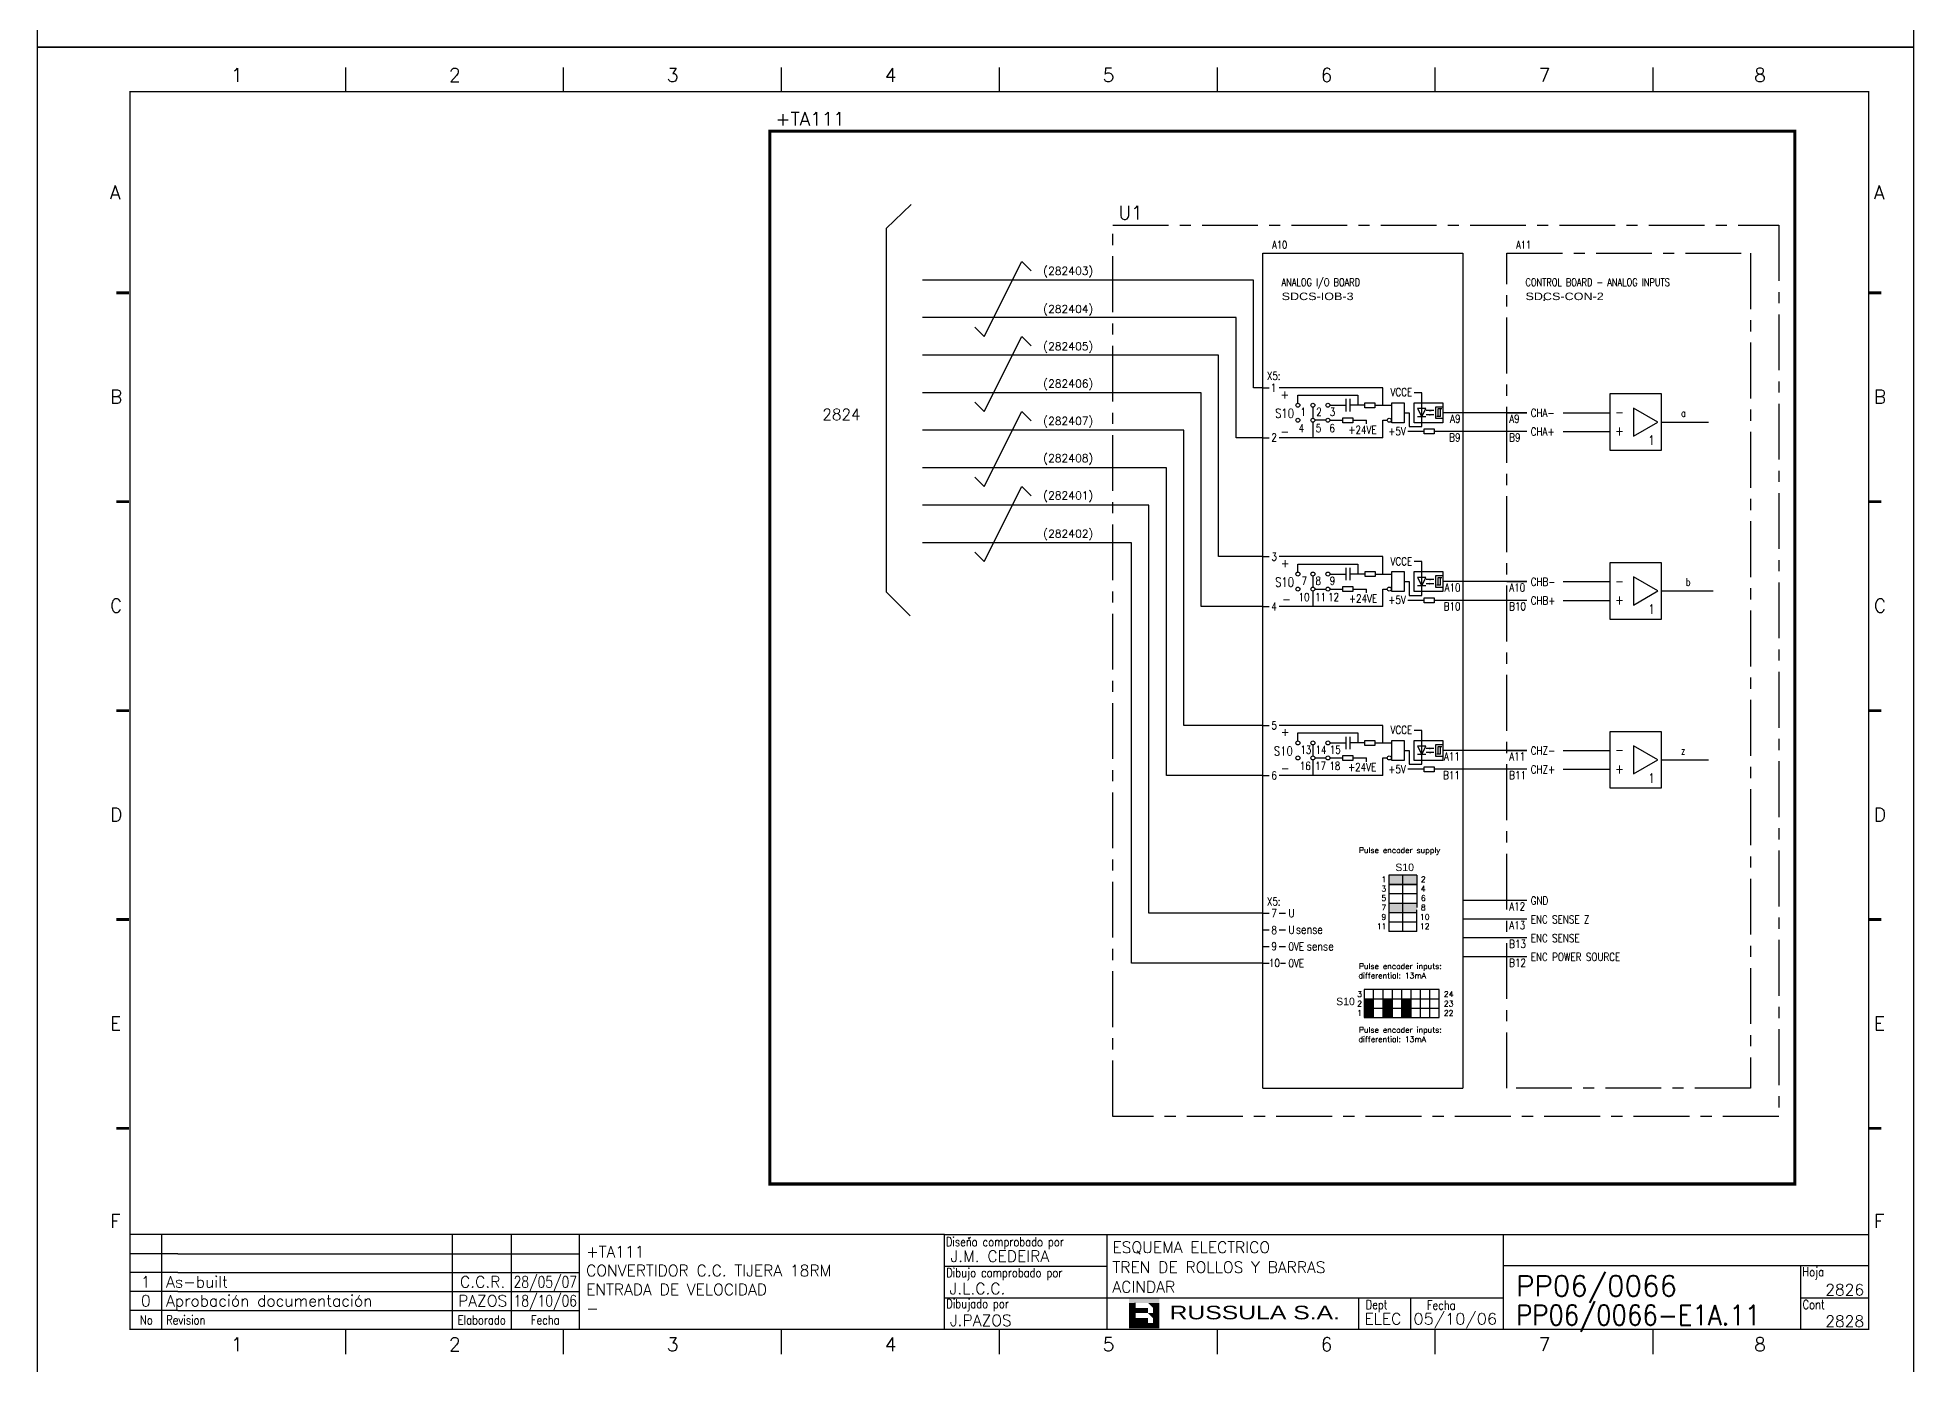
# Model space of a CAD drawing. Extents: x -4 to 416, y -4762 to 287.
# Drawn here: x -3.7 to 416.3, y -3869.1 to -3572.1 of the extents above; entities that cross this region are included whole.
import ezdxf
from ezdxf.enums import TextEntityAlignment as Align

# ---------------------------------------------------------------- set-up
doc = ezdxf.new("R2010")
doc.units = 0
doc.header["$LTSCALE"] = 10
doc.header["$MEASUREMENT"] = 0
doc.linetypes.add('CENTER', pattern=[2, 1.25, -0.25, 0.25, -0.25])
doc.linetypes.add('DASHDOT', pattern=[1, 0.5, -0.25, 0, -0.25])
for name, color, linetype in [('1', 7, 'CONTINUOUS'), ('10', 5, 'CONTINUOUS'), ('2', 7, 'CONTINUOUS'), ('25', 3, 'CONTINUOUS'), ('25PK', 4, 'CENTER'), ('35', 2, 'CONTINUOUS'), ('DIBUJO', 7, 'CONTINUOUS'), ('NODE', 7, 'CONTINUOUS')]:
    doc.layers.add(name, color=color, linetype=linetype)
doc.styles.add('ABBSTYLE', font='ROMANS.SHX', dxfattribs={"width": 0.8})
doc.styles.add('HELV', font='HELVBLD.SHX', dxfattribs={"width": 1.2})
doc.styles.add('HELVETICA', font='HELV.SHX')
doc.styles.add('LABEL', font='SIMPLEX', dxfattribs={"width": 0.8, "height": 4})
doc.styles.add('ROMANS', font='romans')
doc.styles.get("Standard").update_dxf_attribs({"font": 'simplex'})

# ---------------------------------------------------------------- blocks, each defined once
blk = doc.blocks.new('NOD', base_point=(237.5, 170))
at = {"layer": 'NODE'}
blk.add_point((237.5, 170), dxfattribs=at)
blk = doc.blocks.new('newcajec')
at = {"layer": '1'}
for p, q in [((179.4, 20.85), (0.13, 20.85)), ((7, 20.85), (7, 0)), ((71, 20.85), (71, 0)), ((84, 20.85), (84, 0.09)), ((99, 20.85), (99, 0)), ((215.2, 20.8), (215.2, 0)), ((10.6, 16.64), (0, 16.64)), ((10.6, 16.64), (99, 16.64)), ((184.64, 20.18), (184.81, 20.01)), ((184.81, 20.01), (185.18, 20.25)), ((10.6, 12.48), (0, 12.48)), ((10.6, 12.48), (99, 12.48)), ((179.4, 13.87), (215.2, 13.87)), ((368, 14.06), (368, 0)), ((10.6, 8.32), (0, 8.32)), ((10.6, 8.32), (99, 8.32)), ((10.6, 4.16), (0, 4.16)), ((10.6, 4.16), (99, 4.16)), ((179.4, 6.93), (267.63, 6.93)), ((267.63, 6.93), (302.5, 6.93)), ((270.63, 6.91), (270.63, 0)), ((282.07, 6.93), (282.07, 0)), ((368, 6.93), (383, 6.93))]:
    blk.add_line(p, q, dxfattribs=at)
for points in [[(47.5, 272.5, 0.3, 0.3, 0), (47.5, 277.91, 0.3, 0.3, 0)], [(95.5, 272.5, 0.3, 0.3, 0), (95.5, 277.91, 0.3, 0.3, 0)], [(143.5, 272.5, 0.3, 0.3, 0), (143.5, 277.91, 0.3, 0.3, 0)], [(191.5, 272.5, 0.3, 0.3, 0), (191.5, 277.91, 0.3, 0.3, 0)], [(239.5, 272.5, 0.3, 0.3, 0), (239.5, 277.91, 0.3, 0.3, 0)], [(287.5, 272.5, 0.3, 0.3, 0), (287.5, 277.91, 0.3, 0.3, 0)], [(335.5, 272.5, 0.3, 0.3, 0), (335.5, 277.91, 0.3, 0.3, 0)], [(-2.99, 228.23, 0.6, 0.6, 0), (-0.18, 228.23, 0.6, 0.6, 0)], [(383.01, 228.23, 0.6, 0.6, 0), (385.82, 228.23, 0.6, 0.6, 0)], [(-2.99, 182.23, 0.6, 0.6, 0), (-0.18, 182.23, 0.6, 0.6, 0)], [(383.01, 182.23, 0.6, 0.6, 0), (385.82, 182.23, 0.6, 0.6, 0)], [(-2.99, 136.23, 0.6, 0.6, 0), (-0.18, 136.23, 0.6, 0.6, 0)], [(383.01, 136.23, 0.6, 0.6, 0), (385.82, 136.23, 0.6, 0.6, 0)], [(-2.99, 90.23, 0.6, 0.6, 0), (-0.18, 90.23, 0.6, 0.6, 0)], [(383.01, 90.23, 0.6, 0.6, 0), (385.82, 90.23, 0.6, 0.6, 0)], [(-2.99, 44.23, 0.6, 0.6, 0), (-0.18, 44.23, 0.6, 0.6, 0)], [(383.01, 44.23, 0.6, 0.6, 0), (385.82, 44.23, 0.6, 0.6, 0)], [(383, 20.8, 0.3, 0.3, 0), (179.4, 20.8, 0.3, 0.3, 0), (179.4, 0, 0.3, 0.3, 0)], [(302.5, 20.8, 0.3, 0.3, 0), (302.5, 0, 0.3, 0.3, 0)], [(302.5, 14, 0.3, 0.3, 0), (383, 14, 0.3, 0.3, 0)], [(47.5, -5.5, 0.3, 0.3, 0), (47.5, -0.09, 0.3, 0.3, 0)], [(95.5, -5.5, 0.3, 0.3, 0), (95.5, -0.09, 0.3, 0.3, 0)], [(143.5, -5.5, 0.3, 0.3, 0), (143.5, -0.09, 0.3, 0.3, 0)], [(191.5, -5.5, 0.3, 0.3, 0), (191.5, -0.09, 0.3, 0.3, 0)], [(239.5, -5.5, 0.3, 0.3, 0), (239.5, -0.09, 0.3, 0.3, 0)], [(287.5, -5.5, 0.3, 0.3, 0), (287.5, -0.09, 0.3, 0.3, 0)], [(335.5, -5.5, 0.3, 0.3, 0), (335.5, -0.09, 0.3, 0.3, 0)]]:
    blk.add_lwpolyline(points, format="xyseb", dxfattribs=at)
at = {"layer": '1', "const_width": 0.3}
blk.add_lwpolyline([(0, 0), (0, 272.5), (383, 272.5), (383, 0)], close=True, dxfattribs=at)
at = {"layer": '2', "color": 14}
for p, q in [((221.42, 4.69), (221.42, 5.81)), ((221.42, 2.47), (221.42, 3.58))]:
    blk.add_line(p, q, dxfattribs=at)
for points in [[(220.05, 5.81), (220.05, 6.92), (226.74, 5.81), (226.74, 6.92)], [(221.42, 2.47), (220.05, 2.47), (221.42, 5.81), (220.05, 5.81)], [(221.42, 4.69), (224.25, 4.69), (221.42, 3.58), (224.25, 3.58)], [(224.25, 5.81), (225.37, 5.81), (225.37, 4.69)], [(225.37, 5.81), (226.74, 5.81), (225.37, 1.35), (226.74, 1.35)], [(224.25, 0.24), (224.25, 2.47), (220.05, 0.24), (220.05, 2.47)], [(224.25, 3.58), (225.37, 3.58), (225.37, 2.47)], [(226.74, 1.35), (226.74, 0.24), (224.25, 1.35), (224.25, 0.24)]]:
    blk.add_solid(points, dxfattribs=at)
at = {"layer": '1', "style": 'ROMANS'}
for s, p in [('1', (22.29, 274.68)), ('2', (70.29, 274.68)), ('3', (118.29, 274.68)), ('4', (166.29, 274.68)), ('5', (214.29, 274.68)), ('6', (262.29, 274.68)), ('7', (310.29, 274.68)), ('8', (357.79, 274.68)), ('A', (-4.37, 248.84)), ('A', (384.13, 248.84)), ('B', (-4.37, 203.84)), ('B', (384.13, 203.84)), ('C', (-4.37, 157.84)), ('C', (384.13, 157.84)), ('D', (-4.37, 111.84)), ('D', (384.13, 111.84)), ('E', (-4.37, 65.84)), ('E', (384.13, 65.84)), ('F', (-4.37, 22.34)), ('F', (384.13, 22.34)), ('1', (22.29, -4.82)), ('2', (70.29, -4.82)), ('3', (118.29, -4.82)), ('4', (166.29, -4.82)), ('5', (214.29, -4.82)), ('6', (262.29, -4.82)), ('7', (310.29, -4.82)), ('8', (357.79, -4.82))]:
    blk.add_text(s, height=3, dxfattribs=at).set_placement(p)
at = {"layer": '1', "style": 'LABEL', "width": 0.8}
for s, p in [('Diseno comprobado por', (179.73, 18.27)), ('Dibujo comprobado por', (179.81, 11.47)), ('Hoja', (368.38, 11.66)), ('Dibujado por', (179.83, 4.64)), ('Fecha', (285.71, 4.3)), ('Cont', (368.43, 4.46)), ('No', (2.23, 1.05)), ('Revision', (8, 1.05))]:
    blk.add_text(s, height=2, dxfattribs=at).set_placement(p)
for s, p in [('Dept', (274.61, 4.44)), ('Elaborado', (77.5, 1.05)), ('Fecha', (91.5, 1.05))]:
    blk.add_text(s, height=2, dxfattribs=at).set_placement(p, align=Align.CENTER)
at = {"layer": '10', "style": 'ROMANS'}
for tag, p in [('REV41', (3.5, 18.74)), ('REV43', (77.7, 18.74)), ('REV31', (3.5, 14.58)), ('REV33', (77.7, 14.58)), ('REV21', (3.5, 10.42)), ('REV23', (77.7, 10.42)), ('REV11', (3.5, 6.27)), ('REV13', (77.7, 6.27))]:
    blk.add_attdef(tag, text='', height=2.5, dxfattribs=at).set_placement(p, align=Align.MIDDLE)
for tag, p, height in [('REV42', (8, 17.49), 2.5), ('SHEETNAME1', (100.5, 15.83), 2.5), ('DESIGNCHECK', (180.74, 14.83), 2.5), ('DOCUMENTTYPE', (216.43, 16.8), 2.5), ('NOTA', (305.32, 15.8), 3), ('REV32', (8, 13.33), 2.5), ('SHEETNAME2', (100.5, 11.67), 2.5), ('OBJECT', (216.43, 12.4), 2.5), ('REV22', (8, 9.17), 2.5), ('SHEETNAME3', (100.5, 7.51), 2.5), ('DRAWINGCHECK', (180.53, 7.71), 2.5), ('CUSTOMER', (216.43, 8.08), 2.5), ('ORDER', (305.32, 7.3), 4.5), ('REV12', (8, 5.01), 2.5), ('SHEETNAME4', (100.5, 3.35), 2.5), ('DOCUMENT_ID', (305.32, 0.93), 4.4), ('USER', (180.63, 0.71), 2.5), ('DEPARTMENT', (271.93, 1.05), 2.5)]:
    blk.add_attdef(tag, p, '', height=height, dxfattribs=at)
for tag, width, p, p2 in [('REV44', 1.221199, (84.53, 17.49), (98.48, 17.49)), ('REV34', 1.221199, (84.53, 13.33), (98.48, 13.33)), ('REV24', 1.221199, (84.53, 9.17), (98.48, 9.17)), ('REV14', 1.221199, (84.53, 5.01), (98.48, 5.01)), ('CREATED2', 7.039915, (282.71, 1.05), (301.14, 1.05))]:
    blk.add_attdef(tag, text='', height=2.5, dxfattribs=dict(at, width=width)).set_placement(p, p2, align=Align.FIT)
for tag, p in [('SHEET', (382, 7.43)), ('NEXTSHEET', (382, 0.5))]:
    blk.add_attdef(tag, text='', height=2.5, dxfattribs=at).set_placement(p, align=Align.RIGHT)
at = {"layer": 'DIBUJO', "color": 14, "style": 'HELVETICA', "width": 1.3}
blk.add_text('RUSSULA S.A.', height=3, dxfattribs=at).set_placement((229, 2.19))

msp = doc.modelspace()

# ---------------------------------------------------------------- linework, layer by layer
at = {"layer": '2', "color": 7}
for p, q in [((191.89, -3609.45), (186.32, -3614.81)), ((186.32, -3614.81), (186.32, -3696.19)), ((208.29, -3639), (216.69, -3622.2)), ((216.69, -3622.2), (218.79, -3624.3)), ((268.56, -3626.4), (194.46, -3626.4)), ((268.56, -3650.47), (268.56, -3626.4)), ((264.66, -3634.8), (194.46, -3634.8)), ((206.19, -3636.9), (208.29, -3639)), ((264.66, -3661.67), (264.66, -3634.8)), ((208.29, -3655.8), (216.69, -3639)), ((216.69, -3639), (218.79, -3641.1)), ((260.76, -3643.2), (194.46, -3643.2)), ((260.76, -3688.27), (260.76, -3643.2)), ((256.86, -3651.6), (194.46, -3651.6)), ((206.19, -3653.7), (208.29, -3655.8)), ((256.86, -3699.47), (256.86, -3651.6)), ((270.66, -3650.47), (268.56, -3650.47)), ((208.29, -3672.6), (216.69, -3655.8)), ((216.69, -3655.8), (218.79, -3657.9)), ((337.86, -3656.07), (348.36, -3656.07)), ((252.96, -3660), (194.46, -3660)), ((252.96, -3726.07), (252.96, -3660)), ((270.66, -3661.67), (264.66, -3661.67)), ((337.86, -3660.27), (348.36, -3660.27)), ((249.06, -3668.4), (194.46, -3668.4)), ((206.19, -3670.5), (208.29, -3672.6)), ((249.06, -3737.27), (249.06, -3668.4)), ((208.29, -3689.4), (216.69, -3672.6)), ((216.69, -3672.6), (218.79, -3674.7)), ((245.16, -3676.8), (194.46, -3676.8)), ((245.16, -3768.09), (245.16, -3676.8)), ((241.26, -3685.2), (194.46, -3685.2)), ((206.19, -3687.3), (208.29, -3689.4)), ((241.26, -3779.29), (241.26, -3685.2)), ((270.66, -3688.27), (260.76, -3688.27)), ((337.86, -3693.87), (348.36, -3693.87)), ((186.32, -3696.19), (191.68, -3701.55)), ((270.66, -3699.47), (256.86, -3699.47)), ((337.86, -3698.07), (348.36, -3698.07)), ((270.66, -3726.07), (252.96, -3726.07)), ((337.86, -3731.67), (348.36, -3731.67)), ((270.66, -3737.27), (249.06, -3737.27)), ((337.86, -3735.87), (348.36, -3735.87)), ((298.86, -3759.59), (298.86, -3772.19)), ((305.16, -3759.59), (298.86, -3759.59)), ((305.16, -3759.59), (298.86, -3759.59)), ((298.86, -3761.69), (305.16, -3761.69)), ((305.16, -3761.69), (298.86, -3761.69)), ((302.01, -3772.19), (302.01, -3759.59)), ((305.16, -3759.59), (305.16, -3766.79)), ((305.16, -3763.79), (298.86, -3763.79)), ((305.16, -3765.89), (298.86, -3765.89)), ((305.16, -3772.19), (305.16, -3767.35)), ((270.66, -3768.09), (245.16, -3768.09)), ((305.16, -3767.99), (298.86, -3767.99)), ((305.16, -3770.09), (298.86, -3770.09)), ((305.16, -3772.19), (298.86, -3772.19)), ((270.66, -3779.29), (241.26, -3779.29)), ((310.16, -3785.17), (293.36, -3785.17)), ((293.36, -3785.17), (293.36, -3791.47)), ((293.36, -3787.27), (310.16, -3787.27)), ((295.46, -3791.47), (295.46, -3785.17)), ((297.56, -3791.47), (297.56, -3785.17)), ((299.66, -3791.47), (299.66, -3785.17)), ((301.76, -3791.47), (301.76, -3785.17)), ((303.86, -3791.47), (303.86, -3785.17)), ((305.96, -3791.47), (305.96, -3785.17)), ((308.06, -3791.47), (308.06, -3785.17)), ((310.16, -3791.47), (310.16, -3785.17)), ((293.36, -3789.37), (310.16, -3789.37)), ((293.36, -3791.47), (310.16, -3791.47))]:
    msp.add_line(p, q, dxfattribs=at)
at = {"layer": '2', "color": 3, "linetype": 'DASHDOT'}
msp.add_lwpolyline([(160.26, -3593.07, 0.706, 0.706, 0), (389.76, -3593.07, 0.706, 0.706, 0), (389.76, -3828.69, 0.706, 0.706, 0), (160.26, -3828.69, 0.706, 0.706, 0), (160.26, -3593.07, 0.706, 0.706, 0)], format="xyseb", dxfattribs=at)
at = {"layer": '2', "color": 7}
for points in [[(298.86, -3761.69), (305.16, -3761.69), (298.86, -3759.59), (305.16, -3759.59)], [(298.86, -3767.99), (305.16, -3767.99), (298.86, -3765.89), (305.16, -3765.89)], [(293.36, -3787.27), (293.36, -3791.47), (295.46, -3787.27), (295.46, -3791.47)], [(297.56, -3787.27), (297.56, -3791.47), (299.66, -3787.27), (299.66, -3791.47)], [(301.76, -3787.27), (301.76, -3791.47), (303.86, -3787.27), (303.86, -3791.47)]]:
    msp.add_solid(points, dxfattribs=at)
at = {"layer": '25'}
for p, q in [((270.66, -3807.27), (270.66, -3620.37)), ((270.66, -3620.37), (315.46, -3620.37)), ((315.46, -3620.37), (315.46, -3807.27)), ((270.66, -3650.47), (272.06, -3650.47)), ((297.54, -3650.47), (274.3, -3650.47)), ((278.5, -3652.15), (291.94, -3652.15)), ((278.5, -3653.95), (278.5, -3652.15)), ((289.28, -3655.79), (289.28, -3652.99)), ((290.12, -3652.99), (290.12, -3655.79)), ((291.94, -3652.15), (291.94, -3654.39)), ((293.48, -3653.83), (295.72, -3653.83)), ((293.48, -3654.95), (293.48, -3653.83)), ((295.72, -3653.83), (295.72, -3654.95)), ((297.54, -3654.39), (297.54, -3650.47)), ((299.5, -3658.31), (299.5, -3653.83)), ((299.5, -3653.83), (302.3, -3653.83)), ((302.3, -3653.83), (302.3, -3658.31)), ((306.22, -3651.59), (304.54, -3651.59)), ((304.54, -3653.83), (310.98, -3653.83)), ((304.54, -3658.31), (304.54, -3653.83)), ((306.22, -3659.15), (306.22, -3651.59)), ((310.98, -3653.83), (310.98, -3658.31)), ((281.86, -3654.84), (281.86, -3657.31)), ((285.66, -3654.39), (289.28, -3654.39)), ((285.66, -3657.75), (288.58, -3657.75)), ((288.58, -3657.19), (290.82, -3657.19)), ((288.58, -3658.31), (288.58, -3657.19)), ((293.48, -3654.39), (290.12, -3654.39)), ((290.82, -3657.19), (290.82, -3658.31)), ((290.82, -3657.75), (293.9, -3657.75)), ((295.72, -3654.95), (293.48, -3654.95)), ((293.9, -3658.59), (293.9, -3657.75)), ((295.72, -3654.39), (297.54, -3654.39)), ((297.54, -3654.39), (299.5, -3654.39)), ((297.54, -3657.75), (298.51, -3657.75)), ((297.54, -3661.67), (297.54, -3657.75)), ((302.3, -3656.07), (303.42, -3656.07)), ((303.42, -3656.07), (303.42, -3659.15)), ((305.28, -3655.14), (306.22, -3657.01)), ((307.15, -3655.14), (305.28, -3655.14)), ((307.15, -3657.01), (305.28, -3657.01)), ((306.22, -3657.01), (307.15, -3655.14)), ((308.91, -3655.61), (307.22, -3655.61)), ((308.91, -3656.54), (307.22, -3656.54)), ((309.3, -3654.81), (309.3, -3657.33)), ((310.98, -3654.81), (309.3, -3654.81)), ((309.3, -3657.33), (310.98, -3657.33)), ((310.42, -3656.91), (309.58, -3656.91)), ((309.86, -3655.23), (309.86, -3656.91)), ((310.7, -3655.23), (309.86, -3655.23)), ((310.42, -3656.91), (310.42, -3655.23)), ((329.74, -3656.07), (310.98, -3656.07)), ((325.26, -3656.07), (329.74, -3656.07)), ((270.66, -3661.67), (272.06, -3661.67)), ((297.54, -3661.67), (274.3, -3661.67)), ((281.86, -3658.2), (281.86, -3661.67)), ((290.82, -3658.31), (288.58, -3658.31)), ((302.3, -3658.31), (299.5, -3658.31)), ((306.78, -3660.27), (303.14, -3660.27)), ((303.42, -3659.15), (306.22, -3659.15)), ((310.98, -3658.31), (304.54, -3658.31)), ((306.78, -3659.71), (309.02, -3659.71)), ((306.78, -3660.83), (306.78, -3659.71)), ((309.02, -3660.83), (306.78, -3660.83)), ((309.02, -3659.71), (309.02, -3660.83)), ((329.74, -3660.27), (309.02, -3660.27)), ((270.66, -3688.27), (272.06, -3688.27)), ((297.54, -3688.27), (274.3, -3688.27)), ((278.5, -3689.95), (291.94, -3689.95)), ((278.5, -3691.75), (278.5, -3689.95)), ((289.28, -3693.59), (289.28, -3690.79)), ((290.12, -3690.79), (290.12, -3693.59)), ((291.94, -3689.95), (291.94, -3692.19)), ((293.56, -3692.75), (293.56, -3691.63)), ((293.56, -3691.63), (295.8, -3691.63)), ((295.8, -3691.63), (295.8, -3692.75)), ((297.54, -3692.19), (297.54, -3688.27)), ((299.5, -3691.63), (302.3, -3691.63)), ((299.5, -3696.11), (299.5, -3691.63)), ((302.3, -3691.63), (302.3, -3696.11)), ((306.22, -3689.39), (304.54, -3689.39)), ((304.54, -3691.63), (310.98, -3691.63)), ((304.54, -3696.11), (304.54, -3691.63)), ((306.22, -3696.95), (306.22, -3689.39)), ((310.98, -3691.63), (310.98, -3696.11)), ((281.86, -3692.64), (281.86, -3695.11)), ((281.86, -3695.85), (281.86, -3699.47)), ((285.66, -3692.19), (289.28, -3692.19)), ((285.66, -3695.55), (288.58, -3695.55)), ((288.58, -3694.99), (290.82, -3694.99)), ((288.58, -3696.11), (288.58, -3694.99)), ((293.56, -3692.19), (290.12, -3692.19)), ((290.82, -3694.99), (290.82, -3696.11)), ((290.82, -3695.55), (293.9, -3695.55)), ((295.8, -3692.75), (293.56, -3692.75)), ((293.9, -3696.39), (293.9, -3695.55)), ((295.8, -3692.19), (297.54, -3692.19)), ((297.54, -3692.19), (299.5, -3692.19)), ((297.54, -3699.47), (297.54, -3695.55)), ((297.54, -3695.55), (298.51, -3695.55)), ((302.3, -3693.87), (303.42, -3693.87)), ((303.42, -3693.87), (303.42, -3696.95)), ((307.15, -3692.94), (305.28, -3692.94)), ((305.28, -3692.94), (306.22, -3694.81)), ((307.15, -3694.81), (305.28, -3694.81)), ((306.22, -3694.81), (307.15, -3692.94)), ((308.91, -3693.41), (307.22, -3693.41)), ((308.91, -3694.34), (307.22, -3694.34)), ((310.98, -3692.61), (309.3, -3692.61)), ((309.3, -3692.61), (309.3, -3695.13)), ((309.3, -3695.13), (310.98, -3695.13)), ((310.42, -3694.71), (309.58, -3694.71)), ((310.7, -3693.03), (309.86, -3693.03)), ((309.86, -3693.03), (309.86, -3694.71)), ((310.42, -3694.71), (310.42, -3693.03)), ((329.74, -3693.87), (310.98, -3693.87)), ((325.26, -3693.87), (329.74, -3693.87)), ((270.66, -3699.47), (272.06, -3699.47)), ((297.54, -3699.47), (274.3, -3699.47)), ((290.82, -3696.11), (288.58, -3696.11)), ((302.3, -3696.11), (299.5, -3696.11)), ((306.78, -3698.07), (303.14, -3698.07)), ((303.42, -3696.95), (306.22, -3696.95)), ((310.98, -3696.11), (304.54, -3696.11)), ((306.78, -3697.51), (309.02, -3697.51)), ((306.78, -3698.63), (306.78, -3697.51)), ((309.02, -3698.63), (306.78, -3698.63)), ((309.02, -3697.51), (309.02, -3698.63)), ((329.74, -3698.07), (309.02, -3698.07)), ((270.66, -3726.07), (272.06, -3726.07)), ((297.54, -3726.07), (274.3, -3726.07)), ((278.5, -3727.75), (291.94, -3727.75)), ((278.5, -3729.55), (278.5, -3727.75)), ((289.28, -3731.39), (289.28, -3728.59)), ((290.12, -3728.59), (290.12, -3731.39)), ((291.94, -3727.75), (291.94, -3729.99)), ((293.48, -3730.55), (293.48, -3729.43)), ((293.48, -3729.43), (295.72, -3729.43)), ((295.72, -3729.43), (295.72, -3730.55)), ((297.54, -3729.99), (297.54, -3726.07)), ((299.5, -3733.91), (299.5, -3729.43)), ((299.5, -3729.43), (302.3, -3729.43)), ((302.3, -3729.43), (302.3, -3733.91)), ((306.22, -3727.19), (304.54, -3727.19)), ((304.54, -3733.91), (304.54, -3729.43)), ((304.54, -3729.43), (310.98, -3729.43)), ((306.22, -3734.75), (306.22, -3727.19)), ((310.98, -3729.43), (310.98, -3733.91)), ((281.86, -3730.44), (281.86, -3732.91)), ((285.66, -3729.99), (289.28, -3729.99)), ((285.66, -3733.35), (288.58, -3733.35)), ((288.58, -3732.79), (290.82, -3732.79)), ((288.58, -3733.91), (288.58, -3732.79)), ((293.48, -3729.99), (290.12, -3729.99)), ((290.82, -3732.79), (290.82, -3733.91)), ((290.82, -3733.35), (293.9, -3733.35)), ((295.72, -3730.55), (293.48, -3730.55)), ((293.9, -3734.19), (293.9, -3733.35)), ((295.72, -3729.99), (297.54, -3729.99)), ((297.54, -3729.99), (299.5, -3729.99)), ((297.54, -3737.27), (297.54, -3733.35)), ((297.54, -3733.35), (298.51, -3733.35)), ((302.3, -3731.67), (303.42, -3731.67)), ((303.42, -3731.67), (303.42, -3734.75)), ((305.28, -3730.74), (306.22, -3732.61)), ((307.15, -3730.74), (305.28, -3730.74)), ((307.15, -3732.61), (305.28, -3732.61)), ((306.22, -3732.61), (307.15, -3730.74)), ((308.91, -3731.21), (307.22, -3731.21)), ((308.91, -3732.14), (307.22, -3732.14)), ((310.98, -3730.41), (309.3, -3730.41)), ((309.3, -3730.41), (309.3, -3732.93)), ((309.3, -3732.93), (310.98, -3732.93)), ((310.42, -3732.51), (309.58, -3732.51)), ((309.86, -3730.83), (309.86, -3732.51)), ((310.7, -3730.83), (309.86, -3730.83)), ((310.42, -3732.51), (310.42, -3730.83)), ((329.74, -3731.67), (310.98, -3731.67)), ((325.26, -3731.67), (329.74, -3731.67)), ((270.66, -3737.27), (272.06, -3737.27)), ((297.54, -3737.27), (274.3, -3737.27)), ((281.86, -3733.8), (281.86, -3737.27)), ((290.82, -3733.91), (288.58, -3733.91)), ((302.3, -3733.91), (299.5, -3733.91)), ((306.78, -3735.87), (303.14, -3735.87)), ((303.42, -3734.75), (306.22, -3734.75)), ((310.98, -3733.91), (304.54, -3733.91)), ((306.78, -3736.43), (306.78, -3735.31)), ((306.78, -3735.31), (309.02, -3735.31)), ((309.02, -3736.43), (306.78, -3736.43)), ((309.02, -3735.31), (309.02, -3736.43)), ((329.74, -3735.87), (309.02, -3735.87)), ((329.74, -3765.24), (315.46, -3765.24)), ((270.66, -3768.09), (272.06, -3768.09)), ((274.3, -3768.09), (275.7, -3768.09)), ((329.74, -3769.44), (315.46, -3769.44)), ((270.66, -3771.82), (272.06, -3771.82)), ((270.66, -3775.55), (272.06, -3775.55)), ((274.3, -3771.82), (275.7, -3771.82)), ((274.3, -3775.55), (275.7, -3775.55)), ((329.74, -3773.64), (315.46, -3773.64)), ((270.66, -3779.29), (272.06, -3779.29)), ((274.58, -3779.29), (275.7, -3779.29)), ((329.74, -3777.84), (315.46, -3777.84)), ((270.66, -3807.27), (315.46, -3807.27))]:
    msp.add_line(p, q, dxfattribs=at)
for centre in [(278.5, -3654.39), (281.86, -3654.39), (285.22, -3654.39), (278.5, -3657.75), (281.86, -3657.75), (285.22, -3657.75), (298.96, -3657.75), (278.5, -3692.19), (281.86, -3692.19), (285.22, -3692.19), (278.5, -3695.55), (281.86, -3695.55), (285.22, -3695.55), (298.96, -3695.55), (278.5, -3729.99), (281.86, -3729.99), (285.22, -3729.99), (278.5, -3733.35), (281.86, -3733.35), (285.22, -3733.35), (298.96, -3733.35)]:
    msp.add_circle(centre, 0.448, dxfattribs=at)
for points in [[(307.94, -3655.82), (307.94, -3655.4), (308.91, -3655.61)], [(307.94, -3656.33), (307.94, -3656.75), (308.91, -3656.54)], [(307.94, -3693.62), (307.94, -3693.2), (308.91, -3693.41)], [(307.94, -3694.13), (307.94, -3694.55), (308.91, -3694.34)], [(307.94, -3731.42), (307.94, -3731), (308.91, -3731.21)], [(307.94, -3731.93), (307.94, -3732.35), (308.91, -3732.14)]]:
    msp.add_solid(points, dxfattribs=at)
at = {"layer": '25PK'}
for p, q in [((237.06, -3813.57), (237.06, -3614.07)), ((237.06, -3614.07), (386.16, -3614.07)), ((386.16, -3614.07), (386.16, -3813.57)), ((325.26, -3807.27), (325.26, -3620.37)), ((325.26, -3620.37), (379.86, -3620.37)), ((379.86, -3620.37), (379.86, -3807.27)), ((379.86, -3807.27), (325.26, -3807.27)), ((386.16, -3813.57), (237.06, -3813.57))]:
    msp.add_line(p, q, dxfattribs=at)
at = {"layer": '35', "color": 7}
for p, q in [((348.36, -3651.87), (348.36, -3664.47)), ((359.91, -3651.87), (348.36, -3651.87)), ((359.91, -3664.47), (359.91, -3651.87)), ((359.91, -3658.17), (370.41, -3658.17)), ((348.36, -3664.47), (359.91, -3664.47)), ((348.36, -3689.67), (348.36, -3702.27)), ((359.91, -3689.67), (348.36, -3689.67)), ((359.91, -3702.27), (359.91, -3689.67)), ((359.91, -3695.97), (371.46, -3695.97)), ((348.36, -3702.27), (359.91, -3702.27)), ((348.36, -3727.47), (348.36, -3740.07)), ((359.91, -3727.47), (348.36, -3727.47)), ((359.91, -3740.07), (359.91, -3727.47)), ((359.91, -3733.77), (370.41, -3733.77)), ((348.36, -3740.07), (359.91, -3740.07))]:
    msp.add_line(p, q, dxfattribs=at)
at = {"layer": '35'}
for p, q in [((284.66, -3657.75), (282.42, -3657.75)), ((282.42, -3695.55), (284.66, -3695.55)), ((282.42, -3733.35), (284.66, -3733.35))]:
    msp.add_line(p, q, dxfattribs=at)
at = {"layer": '35', "color": 7}
for points in [[(353.61, -3655.02), (353.61, -3661.32), (359.06, -3658.17)], [(353.61, -3692.82), (353.61, -3699.12), (359.06, -3695.97)], [(353.61, -3730.62), (353.61, -3736.92), (359.06, -3733.77)]]:
    msp.add_lwpolyline(points, close=True, dxfattribs=at)
at = {"layer": 'DIBUJO'}
for points in [[(-3.68, -3277.24), (416.32, -3277.24), (416.32, -3574.24), (-3.68, -3574.24), (-3.68, -3277.24)], [(-3.68, -3574.24), (416.32, -3574.24), (416.32, -3871.24), (-3.68, -3871.24), (-3.68, -3574.24)]]:
    msp.add_lwpolyline(points, dxfattribs=at)

# ---------------------------------------------------------------- block references
at = {"layer": '2', "color": 7}
ref = msp.add_blockref('newcajec', (17, -3861.22), dxfattribs=dict(at, xscale=1.016442892079965, yscale=1.016442892079965, zscale=1.016442892079965))
ref.add_attrib('REV24', '28/05/07', dxfattribs={"layer": '10', "height": 2.541, "style": 'ROMANS', "width": 0.728168}).set_placement((102.91, -3851.89), (117.1, -3851.89), align=Align.FIT)
ref.add_attrib('SHEETNAME3', 'ENTRADA DE VELOCIDAD ', (119.15, -3853.59), dxfattribs={"layer": '10', "height": 2.5411, "style": 'ROMANS'})
ref.add_attrib('SHEETNAME2', 'CONVERTIDOR C.C. TIJERA 18RM', (119.15, -3849.36), dxfattribs={"layer": '10', "height": 2.5411, "style": 'ROMANS'})
ref.add_attrib('SHEETNAME1', '+TA111', (119.15, -3845.13), dxfattribs={"layer": '10', "height": 2.541, "style": 'ROMANS'})
ref.add_attrib('USER', 'J.PAZOS', (200.6, -3860.5), dxfattribs={"layer": '10', "height": 2.541, "style": 'ROMANS'})
ref.add_attrib('DRAWINGCHECK', 'J.L.C.C.', (200.5, -3853.38), dxfattribs={"layer": '10', "height": 2.541, "style": 'ROMANS'})
ref.add_attrib('DESIGNCHECK', 'J.M. CEDEIRA', (200.71, -3846.14), dxfattribs={"layer": '10', "height": 2.5411, "style": 'ROMANS'})
ref.add_attrib('REV22', 'As-built', (25.13, -3851.89), dxfattribs={"layer": '10', "height": 2.541, "style": 'ROMANS'})
ref.add_attrib('REV12', 'Aprobación documentación', (25.13, -3856.12), dxfattribs={"layer": '10', "height": 2.5411, "style": 'ROMANS'})
ref.add_attrib('REV21', '1', dxfattribs={"layer": '10', "height": 2.54, "style": 'ROMANS'}).set_placement((20.56, -3850.62), align=Align.MIDDLE)
ref.add_attrib('REV11', '0', dxfattribs={"layer": '10', "height": 2.54, "style": 'ROMANS'}).set_placement((20.56, -3854.85), align=Align.MIDDLE)
ref.add_attrib('SHEETNAME4', '-', (119.15, -3857.82), dxfattribs={"layer": '10', "height": 2.54, "style": 'ROMANS'})
ref.add_attrib('REV14', '18/10/06', dxfattribs={"layer": '10', "height": 2.541, "style": 'ROMANS', "width": 0.728168}).set_placement((102.91, -3856.12), (117.1, -3856.12), align=Align.FIT)
ref.add_attrib('REV23', 'C.C.R.', dxfattribs={"layer": '10', "height": 2.541, "style": 'ROMANS'}).set_placement((95.98, -3850.62), align=Align.MIDDLE)
ref.add_attrib('REV13', 'PAZOS', dxfattribs={"layer": '10', "height": 2.541, "style": 'ROMANS'}).set_placement((95.98, -3854.85), align=Align.MIDDLE)
ref.add_attrib('DOCUMENT_ID', 'PP06/0066-E1A.11', (327.34, -3860.27), dxfattribs={"layer": '10', "height": 4.4723, "style": 'ROMANS', "width": 0.9})
ref.add_attrib('ORDER', 'PP06/0066', (327.34, -3853.8), dxfattribs={"layer": '10', "height": 4.574, "style": 'ROMANS'})
ref.add_attrib('CUSTOMER', 'ACINDAR', (236.99, -3853), dxfattribs={"layer": '10', "height": 2.541, "style": 'ROMANS'})
ref.add_attrib('OBJECT', 'TREN DE ROLLOS Y BARRAS', (236.99, -3848.61), dxfattribs={"layer": '10', "height": 2.5411, "style": 'ROMANS'})
ref.add_attrib('DOCUMENTTYPE', 'ESQUEMA ELECTRICO', (236.99, -3844.14), dxfattribs={"layer": '10', "height": 2.5411, "style": 'ROMANS'})
ref.add_attrib('CREATED2', '05/10/06', dxfattribs={"layer": '10', "height": 2.541, "style": 'ROMANS', "width": 0.961976}).set_placement((304.36, -3860.16), (323.1, -3860.16), align=Align.FIT)
ref.add_attrib('DEPARTMENT', 'ELEC', (293.4, -3860.16), dxfattribs={"layer": '10', "height": 2.541, "style": 'ROMANS'})
ref.add_attrib('NEXTSHEET', '2828', dxfattribs={"layer": '10', "height": 2.541, "style": 'ROMANS'}).set_placement((405.28, -3860.71), align=Align.RIGHT)
ref.add_attrib('SHEET', '2826', dxfattribs={"layer": '10', "height": 2.541, "style": 'ROMANS'}).set_placement((405.28, -3853.66), align=Align.RIGHT)
at = {"layer": '2', "xscale": 0.839999999999975, "yscale": 0.839999999999975, "zscale": 0.839999999999975, "rotation": 90}
msp.add_blockref('NOD', (333.66, -3630.87), dxfattribs=at)

# ---------------------------------------------------------------- texts
at = {"layer": '2', "color": 6}
for s, height, p in [('+TA111', 3.024, (161.52, -3591.81)), ('U1', 3.024, (238.32, -3612.81)), ('(282403)', 1.764, (221.5, -3625.2)), ('(282404)', 1.764, (221.5, -3633.74)), ('(282405)', 1.764, (221.5, -3642.09)), ('(282406)', 1.764, (221.5, -3650.44)), ('(282407)', 1.764, (221.5, -3658.79)), ('(282408)', 1.764, (221.5, -3667.13)), ('(282401)', 1.764, (221.5, -3675.48)), ('(282402)', 1.764, (221.5, -3684.02))]:
    msp.add_text(s, height=height, dxfattribs=at).set_placement(p)
at = {"layer": '2', "color": 7}
for s, height, style, p in [('Pulse encoder supply', 1.26, 'ROMANS', (292.17, -3754.62)), ('S10', 1.68, 'HELV', (300.32, -3758.67)), ('Pulse encoder inputs:', 1.26, 'ROMANS', (292.17, -3780.58)), ('differential: 13mA', 1.26, 'ROMANS', (292.06, -3782.68)), ('S10', 1.68, 'HELV', (287.08, -3788.69)), ('differential: 13mA', 1.26, 'ROMANS', (292.06, -3796.93)), ('Pulse encoder inputs:', 1.26, 'ROMANS', (292.17, -3794.83))]:
    msp.add_text(s, height=height, dxfattribs=dict(at, style=style)).set_placement(p)
at = {"layer": '2', "color": 7, "style": 'ROMANS'}
for s, p in [('3', (297.75, -3762.62)), ('1', (297.75, -3760.52)), ('2', (306.57, -3760.52)), ('4', (306.57, -3762.62)), ('5', (297.75, -3764.72)), ('7', (297.75, -3766.82)), ('8', (306.57, -3766.82)), ('6', (306.57, -3764.72)), ('11', (297.24, -3771.02)), ('9', (297.75, -3768.92)), ('10', (306.91, -3768.92)), ('12', (306.91, -3771.02)), ('3', (292.31, -3786.22)), ('2', (292.31, -3788.32)), ('24', (312.26, -3786.22)), ('23', (312.26, -3788.32)), ('1', (292.31, -3790.42)), ('22', (312.26, -3790.42))]:
    msp.add_text(s, height=1.26, dxfattribs=at).set_placement(p, align=Align.MIDDLE)
at = {"layer": '2', "color": 7, "insert": (172.03, -3655.21), "char_height": 2.5, "width": 15.52, "attachment_point": 1, "style": 'ROMANS'}
msp.add_mtext('{\\C1;2824}', dxfattribs=at)
at = {"layer": '25'}
for s, height, style, width, p in [('A10', 1.68, 'ABBSTYLE', 0.8, (272.76, -3619.32)), ('A11', 1.68, 'ABBSTYLE', 0.8, (327.36, -3619.32)), ('ANALOG I/O BOARD', 1.68, 'ABBSTYLE', 0.8, (274.86, -3627.72)), ('CONTROL BOARD - ANALOG INPUTS', 1.68, 'ABBSTYLE', 0.8, (329.46, -3627.72)), ('SDCS-IOB-3', 1.68, 'HELV', 1.2, (274.86, -3630.87)), ('SDCS-CON-2', 1.68, 'HELV', 1.2, (329.46, -3630.87)), ('S10', 2.061, 'ABBSTYLE', 0.8, (273.4, -3657.23)), ('1', 1.79, 'ABBSTYLE', 0.8, (279.06, -3656.79)), ('2', 1.79, 'ABBSTYLE', 0.8, (282.61, -3656.79)), ('3', 1.79, 'ABBSTYLE', 0.8, (285.64, -3656.79)), ('A9', 1.792, 'ABBSTYLE', 0.8, (325.82, -3658.31)), ('CHA-', 1.792, 'ABBSTYLE', 0.8, (330.63, -3657.01)), ('a', 1.68, 'ABBSTYLE', 0.8, (364.27, -3657)), ('4', 1.79, 'ABBSTYLE', 0.8, (278.65, -3660.43)), ('5', 1.79, 'ABBSTYLE', 0.8, (282.52, -3660.43)), ('6', 1.79, 'ABBSTYLE', 0.8, (285.55, -3660.43)), ('+24VE', 1.792, 'ABBSTYLE', 0.8, (289.81, -3660.77)), ('B9', 1.792, 'ABBSTYLE', 0.8, (325.82, -3662.51)), ('CHA+', 1.792, 'ABBSTYLE', 0.8, (330.63, -3661.21)), ('S10', 2.061, 'ABBSTYLE', 0.8, (273.4, -3695.03)), ('7', 1.79, 'ABBSTYLE', 0.8, (279.34, -3694.59)), ('8', 1.79, 'ABBSTYLE', 0.8, (282.46, -3694.59)), ('9', 1.79, 'ABBSTYLE', 0.8, (285.64, -3694.59)), ('A10', 1.792, 'ABBSTYLE', 0.8, (325.82, -3696.11)), ('CHB-', 1.792, 'ABBSTYLE', 0.8, (330.63, -3694.81)), ('b', 1.68, 'ABBSTYLE', 0.8, (365.32, -3694.8)), ('10', 1.792, 'ABBSTYLE', 0.8, (278.65, -3698.23)), ('11', 1.792, 'ABBSTYLE', 0.8, (282.36, -3698.23)), ('12', 1.792, 'ABBSTYLE', 0.8, (285.27, -3698.23)), ('+24VE', 1.792, 'ABBSTYLE', 0.8, (289.93, -3698.55)), ('B10', 1.792, 'ABBSTYLE', 0.8, (325.82, -3700.31)), ('CHB+', 1.792, 'ABBSTYLE', 0.8, (330.63, -3699.01)), ('S10', 2.061, 'ABBSTYLE', 0.8, (273.12, -3732.83)), ('13', 1.792, 'ABBSTYLE', 0.8, (279.06, -3732.39)), ('14', 1.792, 'ABBSTYLE', 0.8, (282.46, -3732.39)), ('15', 1.792, 'ABBSTYLE', 0.8, (285.64, -3732.39)), ('A11', 1.792, 'ABBSTYLE', 0.8, (325.82, -3733.91)), ('CHZ-', 1.792, 'ABBSTYLE', 0.8, (330.63, -3732.61)), ('z', 1.68, 'ABBSTYLE', 0.8, (364.27, -3732.6)), ('16', 1.792, 'ABBSTYLE', 0.8, (278.93, -3736.03)), ('17', 1.792, 'ABBSTYLE', 0.8, (282.36, -3736.03)), ('18', 1.792, 'ABBSTYLE', 0.8, (285.55, -3736.03)), ('+24VE', 1.792, 'ABBSTYLE', 0.8, (289.73, -3736.28)), ('B11', 1.792, 'ABBSTYLE', 0.8, (325.82, -3738.11)), ('CHZ+', 1.792, 'ABBSTYLE', 0.8, (330.63, -3736.81)), ('U', 1.79, 'ABBSTYLE', 0.8, (276.38, -3768.99)), ('A12', 1.792, 'ABBSTYLE', 0.8, (325.82, -3767.48)), ('GND', 1.792, 'ABBSTYLE', 0.8, (330.63, -3766.18)), ('U', 1.79, 'ABBSTYLE', 0.8, (276.38, -3772.72)), ('sense', 1.971, 'ABBSTYLE', 0.8, (278.06, -3772.72)), ('A13', 1.792, 'ABBSTYLE', 0.8, (325.82, -3771.68)), ('ENC SENSE Z', 1.792, 'ABBSTYLE', 0.8, (330.63, -3770.38)), ('0VE', 1.792, 'ABBSTYLE', 0.8, (276.38, -3776.46)), ('sense', 1.971, 'ABBSTYLE', 0.8, (280.49, -3776.46)), ('B13', 1.792, 'ABBSTYLE', 0.8, (325.82, -3775.88)), ('ENC SENSE', 1.792, 'ABBSTYLE', 0.8, (330.63, -3774.58)), ('0VE', 1.792, 'ABBSTYLE', 0.8, (276.38, -3780.2)), ('B12', 1.792, 'ABBSTYLE', 0.8, (325.82, -3780.08)), ('ENC POWER SOURCE', 1.792, 'ABBSTYLE', 0.8, (330.63, -3778.78))]:
    msp.add_text(s, height=height, dxfattribs=dict(at, style=style, width=width)).set_placement(p)
at = {"layer": '25', "style": 'ABBSTYLE', "width": 0.8}
for s, p in [('X5:', (274.64, -3648.73)), ('VCCE', (304.09, -3652.36)), ('A9', (314.9, -3658.31)), ('+5V', (302.67, -3661.11)), ('B9', (314.9, -3662.51)), ('VCCE', (304.09, -3690.24)), ('A10', (314.9, -3696.11)), ('+5V', (302.67, -3698.85)), ('B10', (314.9, -3700.31)), ('VCCE', (304.09, -3727.96)), ('A11', (314.76, -3733.91)), ('+5V', (302.67, -3736.77)), ('B11', (314.76, -3738.11)), ('X5:', (274.64, -3766.35))]:
    msp.add_text(s, height=1.792, dxfattribs=at).set_placement(p, align=Align.RIGHT)
for s, height, p in [('1', 1.79, (273.04, -3651.37)), ('2', 1.79, (273.18, -3662.5)), ('3', 1.79, (273.18, -3689.19)), ('4', 1.79, (273.18, -3700.35)), ('5', 1.79, (273.18, -3726.95)), ('6', 1.79, (273.18, -3738.16)), ('7', 1.79, (273.18, -3768.99)), ('8', 1.79, (273.18, -3772.77)), ('9', 1.79, (273.18, -3776.39)), ('10', 1.792, (273.24, -3780.13))]:
    msp.add_text(s, height=height, dxfattribs=at).set_placement(p, align=Align.CENTER)
at = {"layer": '25', "style": 'ABBSTYLE'}
for s, p in [('+', (274.6, -3652.89)), ('-', (274.6, -3661.23)), ('+', (274.66, -3690.63)), ('-', (274.94, -3698.75)), ('+', (274.65, -3728.43)), ('-', (274.65, -3736.55))]:
    msp.add_text(s, height=1.79, dxfattribs=at).set_placement(p)
at = {"layer": '25', "color": 7, "style": 'ABBSTYLE', "width": 0.8}
for s, p in [('-', (349.57, -3657)), ('+', (349.57, -3661.2)), ('1', (356.92, -3663.3)), ('-', (349.57, -3694.8)), ('+', (349.57, -3699)), ('1', (356.92, -3701.1)), ('-', (349.57, -3732.6)), ('+', (349.57, -3736.8)), ('1', (356.92, -3738.9))]:
    msp.add_text(s, height=2.1, dxfattribs=at).set_placement(p)

doc.saveas('drawing.dxf')
